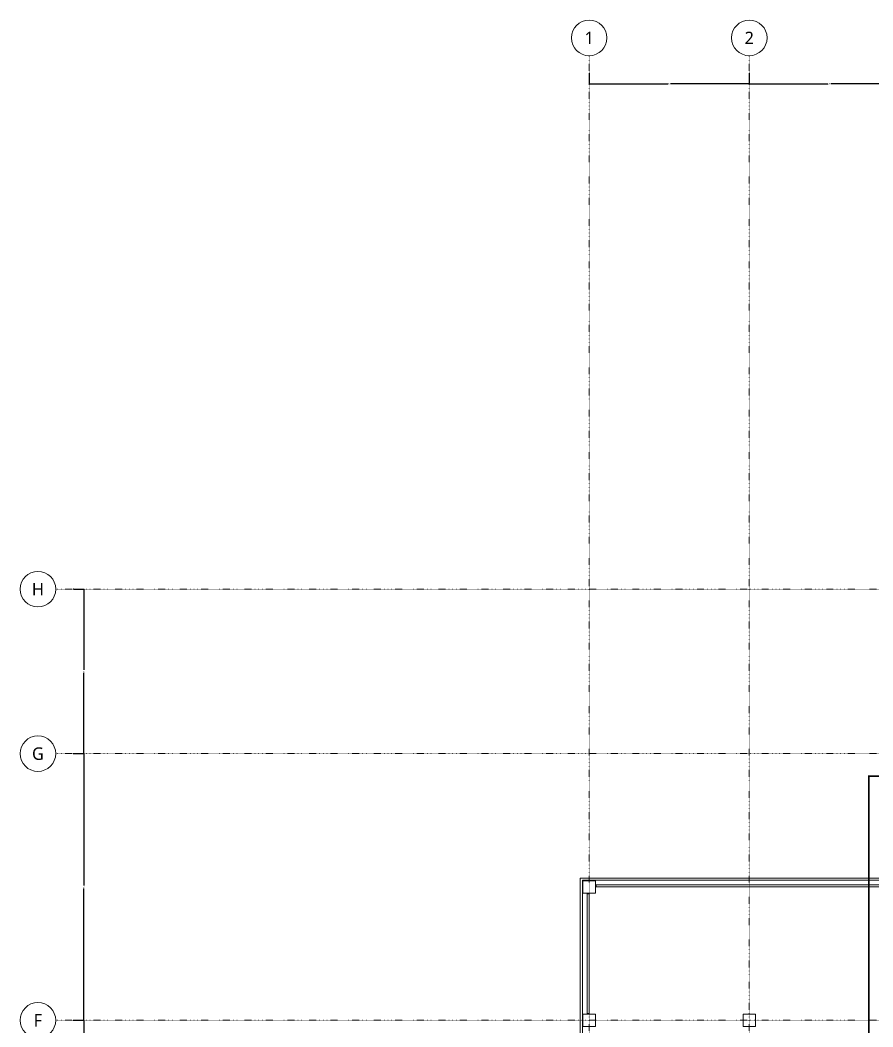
# Model space of a CAD drawing. Extents: x -122301 to 290600, y -29000 to 395522.
# Drawn here: x -32000 to 15950, y 74632 to 131250 of the extents above; entities that cross this region are included whole.
import ezdxf
from ezdxf.enums import TextEntityAlignment as Align

# ---------------------------------------------------------------- set-up
doc = ezdxf.new("R2010")
doc.units = 0
doc.header["$LTSCALE"] = 10
doc.linetypes.add('H12PL2$0$JJP_三點線', pattern=[0.9, 0.3, -0.15, 0, -0.15, 0, -0.15, 0, -0.15])
doc.linetypes.add('XFM7P20PV$0$中心', pattern=[29.999999, 12, -6, 6, -6])
for name, color, linetype in [('H12PL2$0$A-DIM', 252, 'Continuous'), ('H12PL2$0$A-WALL-EX', 252, 'Continuous'), ('H12PL2$0$A-WALL-IN', 252, 'Continuous'), ('H12PL2$0$S-COL', 252, 'Continuous'), ('H12PL2$0$S-GRID', 252, 'Continuous')]:
    doc.layers.add(name, color=color, linetype=linetype)
doc.styles.add('H12PL2$0$dim-txt', font='isocp.shx', dxfattribs={"width": 0.7, "bigfont": 'chineset.shx'})
doc.styles.add('H12PL2$0$Standard', font='', dxfattribs={"width": 0.8})
doc.styles.get('H12PL2$0$Standard').set_extended_font_data('Microsoft JhengHei')
doc.dimstyles.new('H12PL2$0$ARCH-dim-200MM', dxfattribs={"dimscale": 200, "dimtxt": 0.3, "dimasz": 0.1, "dimexe": 0.1, "dimexo": 0.1, "dimgap": 0.05, "dimtad": 1, "dimdec": 0, "dimlfac": 10, "dimrnd": 0.5, "dimdsep": 46, "dimtxsty": 'H12PL2$0$dim-txt', "dimblk": 'H12PL2$0$_Dot', "dimcen": 2, "dimclrd": 256, "dimclre": 256, "dimclrt": 256, "dimadec": 0, "dimazin": 0, "dimtfac": 1, "dimtix": 1, "dimtmove": 2, "dimatfit": 3, "dimldrblk": 'H12PL2$0$_OBLIQUE', "dimfxl": 1, "dimtvp": 1, "dimtolj": 1, "dimarcsym": 0})

# ---------------------------------------------------------------- blocks, each defined once
blk = doc.blocks.new('*D84')
at = {"layer": 'DEFPOINTS', "color": 0, "linetype": 'Continuous', "transparency": 16777216}
for p in [(-29000, 99250), (-29000, 90000), (-28420, 90000)]:
    blk.add_point(p, dxfattribs=at)
at = {"layer": 'H12PL2$0$A-DIM', "linetype": 'Continuous', "lineweight": -2, "transparency": 16777216}
for p, q in [((-28980, 99250), (-28400, 99250)), ((-28420, 99230), (-28420, 94703)), ((-28420, 90020), (-28420, 94547)), ((-28980, 90000), (-28400, 90000))]:
    blk.add_line(p, q, dxfattribs=at)
at = {"layer": 'H12PL2$0$A-DIM', "linetype": 'Continuous', "lineweight": 0, "transparency": 16777216, "insert": (-28420, 94625), "char_height": 60, "attachment_point": 5, "rotation": 90, "style": 'H12PL2$0$dim-txt'}
blk.add_mtext('\\A1;92500', dxfattribs=at)
blk = doc.blocks.new('H12PL2$0$_Dot')
blk = doc.blocks.new('H12PL2$0$_OBLIQUE')
at = {"color": 0, "linetype": 'ByBlock', "lineweight": -2}
blk.add_line((-0.5, -0.5), (0.5, 0.5), dxfattribs=at)
blk = doc.blocks.new('*D85')
at = {"layer": 'DEFPOINTS', "color": 0, "linetype": 'Continuous', "transparency": 16777216}
for p in [(-29000, 90000), (-29000, 75000), (-28420, 75000)]:
    blk.add_point(p, dxfattribs=at)
at = {"layer": 'H12PL2$0$A-DIM', "linetype": 'Continuous', "lineweight": -2, "transparency": 16777216}
for p, q in [((-28980, 90000), (-28400, 90000)), ((-28420, 89980), (-28420, 82588)), ((-28420, 75020), (-28420, 82412)), ((-28980, 75000), (-28400, 75000))]:
    blk.add_line(p, q, dxfattribs=at)
at = {"layer": 'H12PL2$0$A-DIM', "linetype": 'Continuous', "lineweight": 0, "transparency": 16777216, "insert": (-28420, 82500), "char_height": 60, "attachment_point": 5, "rotation": 90, "style": 'H12PL2$0$dim-txt'}
blk.add_mtext('\\A1;150000', dxfattribs=at)
blk = doc.blocks.new('*D86')
at = {"layer": 'DEFPOINTS', "color": 0, "linetype": 'Continuous', "transparency": 16777216}
for p in [(-29000, 75000), (-29000, 60000), (-28420, 60000)]:
    blk.add_point(p, dxfattribs=at)
at = {"layer": 'H12PL2$0$A-DIM', "linetype": 'Continuous', "lineweight": -2, "transparency": 16777216}
for p, q in [((-28980, 75000), (-28400, 75000)), ((-28420, 74980), (-28420, 67588)), ((-28420, 60020), (-28420, 67412)), ((-28980, 60000), (-28400, 60000))]:
    blk.add_line(p, q, dxfattribs=at)
at = {"layer": 'H12PL2$0$A-DIM', "linetype": 'Continuous', "lineweight": 0, "transparency": 16777216, "insert": (-28420, 67500), "char_height": 60, "attachment_point": 5, "rotation": 90, "style": 'H12PL2$0$dim-txt'}
blk.add_mtext('\\A1;150000', dxfattribs=at)
blk = doc.blocks.new('*D91')
at = {"layer": 'DEFPOINTS', "color": 0, "linetype": 'Continuous', "transparency": 16777216}
for p in [(0, 128250), (9000, 128250), (9000, 127670)]:
    blk.add_point(p, dxfattribs=at)
at = {"layer": 'H12PL2$0$A-DIM', "linetype": 'Continuous', "lineweight": -2, "transparency": 16777216}
for p, q in [((0, 128230), (0, 127650)), ((9000, 128230), (9000, 127650)), ((20, 127670), (4422, 127670)), ((8980, 127670), (4578, 127670))]:
    blk.add_line(p, q, dxfattribs=at)
at = {"layer": 'H12PL2$0$A-DIM', "linetype": 'Continuous', "lineweight": 0, "transparency": 16777216, "insert": (4500, 127670), "char_height": 60, "attachment_point": 5, "style": 'H12PL2$0$dim-txt'}
blk.add_mtext('\\A1;90000', dxfattribs=at)
blk = doc.blocks.new('*D92')
at = {"layer": 'DEFPOINTS', "color": 0, "linetype": 'Continuous', "transparency": 16777216}
for p in [(9000, 128250), (18000, 128250), (18000, 127670)]:
    blk.add_point(p, dxfattribs=at)
at = {"layer": 'H12PL2$0$A-DIM', "linetype": 'Continuous', "lineweight": -2, "transparency": 16777216}
for p, q in [((9000, 128230), (9000, 127650)), ((18000, 128230), (18000, 127650)), ((9020, 127670), (13422, 127670)), ((17980, 127670), (13578, 127670))]:
    blk.add_line(p, q, dxfattribs=at)
at = {"layer": 'H12PL2$0$A-DIM', "linetype": 'Continuous', "lineweight": 0, "transparency": 16777216, "insert": (13500, 127670), "char_height": 60, "attachment_point": 5, "style": 'H12PL2$0$dim-txt'}
blk.add_mtext('\\A1;90000', dxfattribs=at)
blk = doc.blocks.new('XFM7P20PV')
at = {"color": 3, "linetype": 'XFM7P20PV$0$中心', "ltscale": 200, "const_width": 100}
blk.add_lwpolyline([(15724.78004, 88731), (97997.39483, 88896.26703), (97997.39483, -295.23297), (15724.78004, -460.5)], close=True, dxfattribs=at)
blk = doc.blocks.new('H12PL2')
at = {"layer": 'H12PL2$0$A-WALL-EX', "lineweight": 0, "flags": 128}
for points in [[(-500, 83000), (-380, 83000)], [(-500, 83000), (-500, 25000)], [(17535, 83000), (-380, 83000)], [(-380, 82880), (18300, 82880)], [(-380, 25000), (-380, 82880)]]:
    blk.add_lwpolyline(points, dxfattribs=at)
at = {"layer": 'H12PL2$0$A-WALL-IN', "lineweight": 0, "flags": 128}
for points in [[(-112.5, 82115), (-112.5, 75385)], [(0, 82115), (-112.5, 82115)], [(0, 75385), (0, 82115)], [(17615, 82612.5), (385, 82612.5)], [(385, 82612.5), (385, 82500)], [(385, 82500), (17615, 82500)], [(-112.5, 75385), (0, 75385)]]:
    blk.add_lwpolyline(points, dxfattribs=at)
at = {"layer": 'H12PL2$0$S-COL', "lineweight": 0, "flags": 128}
for points in [[(-350, 82150), (350, 82150), (350, 82850), (-350, 82850)], [(-350, 74650), (350, 74650), (350, 75350), (-350, 75350)], [(8650, 74650), (9350, 74650), (9350, 75350), (8650, 75350)]]:
    blk.add_lwpolyline(points, close=True, dxfattribs=at)
at = {"layer": 'H12PL2$0$S-GRID', "linetype": 'H12PL2$0$JJP_三點線', "lineweight": 0}
for p, q in [((0, 128250), (0, 129250)), ((9000, 128250), (9000, 129250)), ((0, 128250), (0, -28000)), ((9000, 128250), (9000, -28000)), ((-29000, 99250), (-30000, 99250)), ((-29000, 99250), (289600, 99250)), ((-29000, 90000), (-30000, 90000)), ((-29000, 90000), (289600, 90000)), ((-29000, 75000), (-30000, 75000)), ((-29000, 75000), (289600, 75000))]:
    blk.add_line(p, q, dxfattribs=at)
at = {"layer": 'H12PL2$0$S-GRID', "lineweight": 0}
for centre in [(0, 130250), (9000, 130250), (-31000, 99250), (-31000, 90000), (-31000, 75000)]:
    blk.add_circle(centre, 1000, dxfattribs=at)
at = {"layer": 'H12PL2$0$S-GRID', "linetype": 'H12PL2$0$JJP_三點線', "lineweight": 0}
for p in [(0, 128250), (0, 128250), (9000, 128250), (9000, 128250), (-29000, 99250), (-29000, 99250), (-29000, 90000), (-29000, 90000), (-29000, 75000), (-29000, 75000)]:
    blk.add_point(p, dxfattribs=at)
at = {"layer": 'H12PL2$0$S-GRID', "style": 'H12PL2$0$Standard'}
for s, p in [('1', (0, 130602.36)), ('2', (9000, 130600)), ('H', (-31000, 99600)), ('G', (-31000, 90350)), ('F', (-31000, 75350))]:
    blk.add_text(s, height=700, dxfattribs=at).set_placement(p, align=Align.TOP_CENTER)
at = {"layer": 'H12PL2$0$A-DIM', "linetype": 'Continuous', "lineweight": 0}
for base, p1, p2, picture, middle in [((9000, 127670), (0, 128250), (9000, 128250), '*D91', (4500, 127670)), ((18000, 127670), (9000, 128250), (18000, 128250), '*D92', (13500, 127670))]:
    dim = blk.add_linear_dim(base=base, p1=p1, p2=p2, dimstyle='H12PL2$0$ARCH-dim-200MM', dxfattribs=at)
    dim.commit()
    dim.dimension.update_dxf_attribs({"geometry": picture, "text_midpoint": middle, "dimtype": 128})
for base, p1, p2, picture, middle in [((-28420, 90000), (-29000, 99250), (-29000, 90000), '*D84', (-28420, 94625)), ((-28420, 75000), (-29000, 90000), (-29000, 75000), '*D85', (-28420, 82500)), ((-28420, 60000), (-29000, 75000), (-29000, 60000), '*D86', (-28420, 67500))]:
    dim = blk.add_linear_dim(base=base, p1=p1, p2=p2, angle=270, dimstyle='H12PL2$0$ARCH-dim-200MM', dxfattribs=at)
    dim.commit()
    dim.dimension.update_dxf_attribs({"geometry": picture, "text_midpoint": middle, "dimtype": 128, "text_rotation": 90})

msp = doc.modelspace()

# ---------------------------------------------------------------- block references
for name in ['XFM7P20PV', 'H12PL2']:
    msp.add_blockref(name, (0, 0))

doc.saveas('drawing.dxf')
